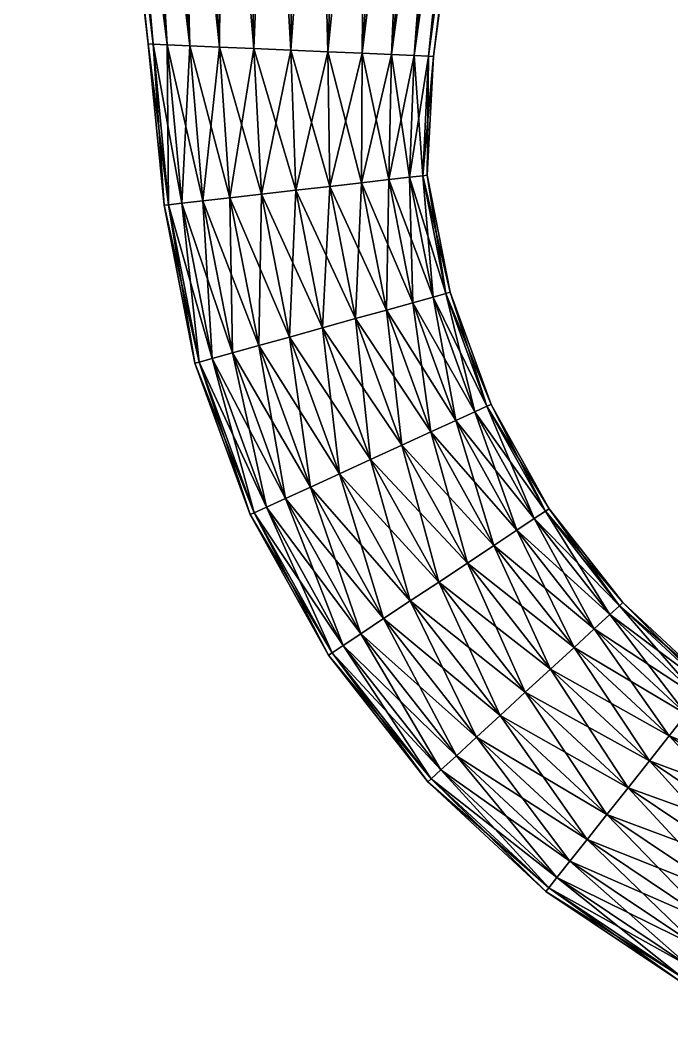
# Model space of a CAD drawing. Extents: x -24.7 to 37, y -27.4 to 52.3.
# Drawn here: x -2.74 to 9.09, y -17.77 to 0.54 of the extents above; entities that cross this region are included whole.
import ezdxf

# ---------------------------------------------------------------- set-up
doc = ezdxf.new("R2010")
doc.units = 0
doc.layers.add('CYLINDER01', color=171, linetype='CONTINUOUS')

msp = doc.modelspace()

# ---------------------------------------------------------------- meshes
at = {"layer": 'CYLINDER01', "color": 171}
mesh = msp.add_polyface(dxfattribs=at)
corners = [(11.649398, 20.729572, 3.88413), (12.270644, 20.763342, 3.802221), (12.711187, 24.450397, 3.802221), (11.02819, 20.695223, 3.802221), (12.115626, 24.630348, 3.88413), (10.449338, 20.66268, 3.562076), (11.519894, 24.809748, 3.802221), (9.95229, 20.634325, 3.180061), (10.964603, 24.976408, 3.562076), (9.57091, 20.612316, 2.68221), (10.487641, 25.119129, 3.180061), (9.331165, 20.598377, 2.10245), (10.121588, 25.228405, 2.68221), (9.249397, 20.593597, 1.480291), (9.891443, 25.296997, 2.10245), (9.331165, 20.598377, 0.858132), (9.812935, 25.320368, 1.480291), (9.57091, 20.612316, 0.278372), (9.891443, 25.296997, 0.858132), (9.95229, 20.634325, -0.219479), (10.121588, 25.228405, 0.278372), (10.449338, 20.66268, -0.601494), (10.487641, 25.119129, -0.219479), (11.02819, 20.695223, -0.841638), (10.964603, 24.976408, -0.601494), (11.649405, 20.72957, -0.923547), (11.519894, 24.809748, -0.841638), (12.270644, 20.763342, -0.841638), (12.115634, 24.630348, -0.923547), (7.406721, 20.056931, 5.074142), (7.233921, 20.059948, 6.386898), (4.675855, -0.109138, 2.150726), (6.727293, 20.068789, 7.61019), (4.417325, -0.09785, 2.775467), (5.921364, 20.082857, 8.660657), (4.006063, -0.079894, 3.311945), (4.871058, 20.101189, 9.466708), (3.470096, -0.056493, 3.723598), (3.647951, 20.122541, 9.973413), (2.845949, -0.029242, 3.982375), (2.335395, 20.145451, 10.146241), (2.176157, 0.000001, 4.070639), (1.022839, 20.168364, 9.973413), (1.506365, 0.029245, 3.982374), (-0.200268, 20.189713, 9.466707), (0.882218, 0.056496, 3.723598), (-1.250574, 20.208044, 8.660657), (0.346251, 0.079897, 3.311944), (-2.056503, 20.222115, 7.61019), (-0.065011, 0.097853, 2.775467), (-2.56313, 20.230953, 6.386897), (-0.323541, 0.109141, 2.150726), (-2.735931, 20.233974, 5.074141), (-0.41172, 0.112991, 1.480295), (-2.56313, 20.230953, 3.761386), (-0.32354, 0.109141, 0.809865), (-2.056502, 20.222115, 2.538092), (-0.06501, 0.097853, 0.185124), (-1.250574, 20.208044, 1.487626), (0.346252, 0.079897, -0.351353), (-0.200268, 20.189713, 0.681576), (0.882219, 0.056496, -0.763007), (1.02284, 20.168364, 0.174871), (1.506365, 0.029245, -1.021783), (2.335396, 20.145451, 0.002043), (2.176157, 0.000001, -1.110047), (3.647952, 20.122541, 0.174872), (2.845949, -0.029242, -1.021783), (4.871059, 20.101189, 0.681576), (3.470096, -0.056493, -0.763007), (5.921365, 20.082857, 1.487627), (4.006063, -0.079894, -0.351353), (6.727293, 20.068789, 2.538093), (4.417325, -0.09785, 0.185125), (7.233921, 20.059948, 3.761387), (4.675855, -0.109138, 0.809866), (4.764034, -0.112988, 1.480296)]
mesh.append_faces([[corners[k] for k in face] for face in [(0, 1, 2), (3, 0, 4), (5, 3, 6), (7, 5, 8), (9, 7, 10), (11, 9, 12), (13, 11, 14), (15, 13, 16), (17, 15, 18), (19, 17, 20), (21, 19, 22), (23, 21, 24), (25, 23, 26), (27, 25, 28), (29, 30, 31), (30, 32, 33), (32, 34, 35), (34, 36, 37), (36, 38, 39), (38, 40, 41), (40, 42, 43), (42, 44, 45), (44, 46, 47), (46, 48, 49), (48, 50, 51), (50, 52, 53), (52, 54, 55), (54, 56, 57), (56, 58, 59), (58, 60, 61), (60, 62, 63), (62, 64, 65), (64, 66, 67), (66, 68, 69), (68, 70, 71), (70, 72, 73), (72, 74, 75), (74, 29, 76)]], dxfattribs={"vtx2": -1})
mesh = msp.add_polyface(dxfattribs=at)
corners = [(12.270644, 20.763342, 3.802221), (11.649398, 20.729572, 3.88413), (11.898326, -8.621896, -1.151553), (11.02819, 20.695223, 3.802221), (11.384932, -8.650286, -1.219247), (10.449338, 20.66268, 3.562076), (10.906541, -8.677176, -1.417713), (9.95229, 20.634325, 3.180061), (10.495756, -8.700617, -1.733428), (9.57091, 20.612316, 2.68221), (10.180567, -8.718797, -2.144875), (9.331165, 20.598377, 2.10245), (9.98243, -8.730324, -2.624015), (9.249397, 20.593597, 1.480291), (9.914853, -8.734271, -3.138196), (9.331165, 20.598377, 0.858132), (9.98243, -8.730324, -3.652378), (9.57091, 20.612316, 0.278372), (10.180567, -8.718797, -4.131518), (9.95229, 20.634325, -0.219479), (10.495756, -8.700617, -4.542965), (10.449338, 20.66268, -0.601494), (10.906541, -8.677176, -4.85868), (11.02819, 20.695223, -0.841638), (11.384932, -8.650286, -5.057147), (11.649405, 20.72957, -0.923547), (11.898332, -8.621902, -5.12484), (12.270644, 20.763342, -0.841638), (12.411754, -8.593986, -5.057147), (4.675855, -0.109138, 2.150726), (4.764034, -0.112988, 1.480296), (7.406721, 20.056931, 5.074142), (4.417325, -0.09785, 2.775467), (7.233921, 20.059948, 6.386898), (4.006063, -0.079894, 3.311945), (6.727293, 20.068789, 7.61019), (3.470096, -0.056493, 3.723598), (5.921364, 20.082857, 8.660657), (2.845949, -0.029242, 3.982375), (4.871058, 20.101189, 9.466708), (2.176157, 0.000001, 4.070639), (3.647951, 20.122541, 9.973413), (1.506365, 0.029245, 3.982374), (2.335395, 20.145451, 10.146241), (0.882218, 0.056496, 3.723598), (1.022839, 20.168364, 9.973413), (0.346251, 0.079897, 3.311944), (-0.200268, 20.189713, 9.466707), (-0.065011, 0.097853, 2.775467), (-1.250574, 20.208044, 8.660657), (-0.323541, 0.109141, 2.150726), (-2.056503, 20.222115, 7.61019), (-0.41172, 0.112991, 1.480295), (-2.56313, 20.230953, 6.386897), (-0.32354, 0.109141, 0.809865), (-2.735931, 20.233974, 5.074141), (-0.06501, 0.097853, 0.185124), (-2.56313, 20.230953, 3.761386), (0.346252, 0.079897, -0.351353), (-2.056502, 20.222115, 2.538092), (0.882219, 0.056496, -0.763007), (-1.250574, 20.208044, 1.487626), (1.506365, 0.029245, -1.021783), (-0.200268, 20.189713, 0.681576), (2.176157, 0.000001, -1.110047), (1.02284, 20.168364, 0.174871), (2.845949, -0.029242, -1.021783), (2.335396, 20.145451, 0.002043), (3.470096, -0.056493, -0.763007), (3.647952, 20.122541, 0.174872), (4.006063, -0.079894, -0.351353), (4.871059, 20.101189, 0.681576), (4.417325, -0.09785, 0.185125), (5.921365, 20.082857, 1.487627), (4.675855, -0.109138, 0.809866), (6.727293, 20.068789, 2.538093), (7.233921, 20.059948, 3.761387)]
mesh.append_faces([[corners[k] for k in face] for face in [(0, 1, 2), (1, 3, 4), (3, 5, 6), (5, 7, 8), (7, 9, 10), (9, 11, 12), (11, 13, 14), (13, 15, 16), (15, 17, 18), (17, 19, 20), (19, 21, 22), (21, 23, 24), (23, 25, 26), (25, 27, 28), (29, 30, 31), (32, 29, 33), (34, 32, 35), (36, 34, 37), (38, 36, 39), (40, 38, 41), (42, 40, 43), (44, 42, 45), (46, 44, 47), (48, 46, 49), (50, 48, 51), (52, 50, 53), (54, 52, 55), (56, 54, 57), (58, 56, 59), (60, 58, 61), (62, 60, 63), (64, 62, 65), (66, 64, 67), (68, 66, 69), (70, 68, 71), (72, 70, 73), (74, 72, 75), (30, 74, 76)]], dxfattribs={"vtx2": -1})
mesh = msp.add_polyface(dxfattribs=at)
corners = [(4.653787, -2.269947, 1.480296), (4.989642, -4.418262, 2.102455), (5.068552, -4.396304, 1.480296), (4.572409, -2.279255, 2.102455), (4.758287, -4.482639, 2.682215), (4.572409, -2.279255, 0.858137), (4.989642, -4.418262, 0.858137), (5.737247, -6.465337, 2.102455), (5.811736, -6.431273, 1.480296), (5.518855, -6.56521, 2.682215), (5.171444, -6.724083, 3.180066), (4.390255, -4.58505, 3.180066), (4.718689, -6.931132, 3.562081), (4.390256, -4.585049, -0.219474), (5.518856, -6.565209, 0.278377), (5.171445, -6.724083, -0.219474), (4.758287, -4.482639, 0.278377), (5.737247, -6.465337, 0.858137), (13.301075, -8.546798, -1.733428), (13.616364, -8.530416, -2.144875), (13.728224, 20.840263, 2.68221), (12.8902, -8.568419, -1.417713), (13.346725, 20.820444, 3.180062), (12.411754, -8.593986, -1.219246), (12.849566, 20.794275, 3.562076), (11.898326, -8.621896, -1.151553), (12.270644, 20.763342, 3.802221), (11.384932, -8.650286, -1.219247), (11.649398, 20.729572, 3.88413), (10.906541, -8.677176, -1.417713), (11.02819, 20.695223, 3.802221), (10.495756, -8.700617, -1.733428), (10.449338, 20.66268, 3.562076), (10.180567, -8.718797, -2.144875), (9.95229, 20.634325, 3.180061), (9.98243, -8.730324, -2.624015), (9.57091, 20.612316, 2.68221), (9.914853, -8.734271, -3.138196), (9.331165, 20.598377, 2.10245), (9.98243, -8.730324, -3.652378), (9.249397, 20.593597, 1.480291), (10.180567, -8.718797, -4.131518), (9.331165, 20.598377, 0.858132), (10.495756, -8.700617, -4.542965), (9.57091, 20.612316, 0.278372), (10.906541, -8.677176, -4.85868), (9.95229, 20.634325, -0.219479), (11.384932, -8.650286, -5.057147), (10.449338, 20.66268, -0.601494), (11.898332, -8.621902, -5.12484), (11.02819, 20.695223, -0.841638), (12.411754, -8.593986, -5.057147), (11.649405, 20.72957, -0.923547), (12.8902, -8.568419, -4.85868), (12.270644, 20.763342, -0.841638), (13.301075, -8.546798, -4.542964), (12.849566, 20.794275, -0.601493), (13.616364, -8.530416, -4.131517), (13.346725, 20.820444, -0.219479), (13.814563, -8.520217, -3.652377), (13.728224, 20.840263, 0.278373)]
mesh.append_faces([[corners[k] for k in face] for face in [(0, 1, 2), (3, 4, 1), (5, 2, 6), (2, 7, 8), (1, 9, 7), (4, 10, 9), (11, 12, 10), (13, 14, 15), (16, 17, 14), (6, 8, 17)]], dxfattribs={"vtx0": -1})
mesh.append_faces([[corners[k] for k in face] for face in [(0, 3, 1), (5, 0, 2), (2, 1, 7), (1, 4, 9), (4, 11, 10), (13, 16, 14), (16, 6, 17), (6, 2, 8), (18, 19, 20), (21, 18, 22), (23, 21, 24), (25, 23, 26), (27, 25, 28), (29, 27, 30), (31, 29, 32), (33, 31, 34), (35, 33, 36), (37, 35, 38), (39, 37, 40), (41, 39, 42), (43, 41, 44), (45, 43, 46), (47, 45, 48), (49, 47, 50), (51, 49, 52), (53, 51, 54), (55, 53, 56), (57, 55, 58), (59, 57, 60)]], dxfattribs={"vtx2": -1})
mesh = msp.add_polyface(dxfattribs=at)
corners = [(3.470096, -0.056493, 3.723598), (2.883649, -2.472411, 3.802225), (3.459653, -2.406529, 3.562081), (2.845949, -0.029242, 3.982375), (2.26552, -2.543111, 3.884134), (2.176157, 0.000001, 4.070639), (1.647391, -2.613811, 3.802225), (1.506365, 0.029245, 3.982374), (1.071386, -2.679693, 3.56208), (0.882218, 0.056496, 3.723598), (0.57676, -2.736268, 3.180066), (0.346251, 0.079897, 3.311944), (0.19722, -2.779679, 2.682214), (-0.065011, 0.097853, 2.775467), (-0.041369, -2.806968, 2.102454), (-0.323541, 0.109141, 2.150726), (-0.122747, -2.816276, 1.480295), (-0.41172, 0.112991, 1.480295), (-0.041369, -2.806968, 0.858136), (-0.32354, 0.109141, 0.809865), (0.19722, -2.779679, 0.278376), (-0.06501, 0.097853, 0.185124), (0.57676, -2.736268, -0.219475), (0.346252, 0.079897, -0.351353), (1.071387, -2.679693, -0.601489), (0.882219, 0.056496, -0.763007), (1.647391, -2.613811, -0.841634), (1.506365, 0.029245, -1.021783), (2.26552, -2.543111, -0.923542), (2.176157, 0.000001, -1.110047), (2.883649, -2.472411, -0.841634), (2.845949, -0.029242, -1.021783), (3.459654, -2.406529, -0.601489), (3.470096, -0.056493, -0.763007), (3.352088, -4.873935, 3.802225), (2.752702, -5.040722, 3.884134), (2.153316, -5.20751, 3.802225), (2.752703, -5.040722, -0.923542), (3.352089, -4.873934, -0.841634), (3.910628, -4.718513, -0.601489)]
mesh.append_faces([[corners[k] for k in face] for face in [(0, 1, 2), (3, 4, 1), (5, 6, 4), (7, 8, 6), (9, 10, 8), (11, 12, 10), (13, 14, 12), (15, 16, 14), (17, 18, 16), (19, 20, 18), (21, 22, 20), (23, 24, 22), (25, 26, 24), (27, 28, 26), (29, 30, 28), (31, 32, 30)]], dxfattribs={"vtx0": -1})
mesh.append_faces([[corners[k] for k in face] for face in [(0, 3, 1), (3, 5, 4), (5, 7, 6), (7, 9, 8), (9, 11, 10), (11, 13, 12), (13, 15, 14), (15, 17, 16), (17, 19, 18), (19, 21, 20), (21, 23, 22), (23, 25, 24), (25, 27, 26), (27, 29, 28), (29, 31, 30), (31, 33, 32), (2, 1, 34), (1, 4, 35), (4, 6, 36), (26, 28, 37), (28, 30, 38), (30, 32, 39)]], dxfattribs={"vtx2": -1})
mesh = msp.add_polyface(dxfattribs=at)
corners = [(4.764034, -0.112988, 1.480296), (4.572409, -2.279255, 2.102455), (4.653787, -2.269947, 1.480296), (4.675855, -0.109138, 2.150726), (4.33382, -2.306544, 2.682215), (4.417325, -0.09785, 2.775467), (3.95428, -2.349955, 3.180066), (4.006063, -0.079894, 3.311945), (3.459653, -2.406529, 3.562081), (3.470096, -0.056493, 3.723598), (3.470096, -0.056493, -0.763007), (3.95428, -2.349955, -0.219474), (3.459654, -2.406529, -0.601489), (4.006063, -0.079894, -0.351353), (4.33382, -2.306544, 0.278377), (4.417325, -0.09785, 0.185125), (4.572409, -2.279255, 0.858137), (4.675855, -0.109138, 0.809866), (4.758287, -4.482639, 2.682215), (4.390255, -4.58505, 3.180066), (3.910627, -4.718513, 3.562081), (3.352088, -4.873935, 3.802225), (4.390256, -4.585049, -0.219474), (3.910628, -4.718513, -0.601489), (4.758287, -4.482639, 0.278377), (4.989642, -4.418262, 0.858137), (4.718689, -6.931132, 3.562081), (4.191446, -7.172245, 3.802225), (3.625643, -7.430991, 3.884134), (2.752703, -5.040722, -0.923542), (4.191446, -7.172245, -0.841634), (3.625644, -7.430991, -0.923543), (3.352089, -4.873934, -0.841634), (4.71869, -6.931132, -0.601489), (5.171445, -6.724083, -0.219474)]
mesh.append_faces([[corners[k] for k in face] for face in [(0, 1, 2), (3, 4, 1), (5, 6, 4), (7, 8, 6), (10, 11, 12), (13, 14, 11), (15, 16, 14), (17, 2, 16), (4, 19, 18), (6, 20, 19), (8, 21, 20), (12, 22, 23), (11, 24, 22), (14, 25, 24), (20, 27, 26), (21, 28, 27), (29, 30, 31), (32, 33, 30), (23, 34, 33)]], dxfattribs={"vtx0": -1})
mesh.append_faces([[corners[k] for k in face] for face in [(0, 3, 1), (3, 5, 4), (5, 7, 6), (7, 9, 8), (10, 13, 11), (13, 15, 14), (15, 17, 16), (17, 0, 2), (1, 4, 18), (4, 6, 19), (6, 8, 20), (12, 11, 22), (11, 14, 24), (14, 16, 25), (19, 20, 26), (20, 21, 27), (29, 32, 30), (32, 23, 33), (23, 22, 34)]], dxfattribs={"vtx2": -1})
mesh = msp.add_polyface(dxfattribs=at)
corners = [(2.883649, -2.472411, 3.802225), (2.752702, -5.040722, 3.884134), (3.352088, -4.873935, 3.802225), (2.26552, -2.543111, 3.884134), (2.153316, -5.20751, 3.802225), (1.647391, -2.613811, 3.802225), (1.594777, -5.362932, 3.56208), (1.071386, -2.679693, 3.56208), (1.115149, -5.496396, 3.180066), (0.57676, -2.736268, 3.180066), (0.747117, -5.598805, 2.682214), (0.19722, -2.779679, 2.682214), (0.515763, -5.663183, 2.102454), (-0.041369, -2.806968, 2.102454), (0.436852, -5.685141, 1.480295), (-0.122747, -2.816276, 1.480295), (0.515763, -5.663183, 0.858136), (-0.041369, -2.806968, 0.858136), (0.747117, -5.598805, 0.278376), (0.19722, -2.779679, 0.278376), (1.115149, -5.496395, -0.219475), (0.57676, -2.736268, -0.219475), (1.594777, -5.362932, -0.601489), (1.071387, -2.679693, -0.601489), (2.153316, -5.20751, -0.841634), (1.647391, -2.613811, -0.841634), (2.752703, -5.040722, -0.923542), (2.26552, -2.543111, -0.923542), (3.352089, -4.873934, -0.841634), (2.883649, -2.472411, -0.841634), (3.910628, -4.718513, -0.601489), (3.625643, -7.430991, 3.884134), (3.059841, -7.689737, 3.802225), (2.532597, -7.93085, 3.56208), (2.079842, -8.137898, 3.180066), (1.732431, -8.296771, 2.682214), (1.51404, -8.396644, 2.102454), (1.43955, -8.430708, 1.480295), (1.51404, -8.396644, 0.858136), (1.732432, -8.296771, 0.278376), (2.079842, -8.137898, -0.219475), (2.532597, -7.930849, -0.601489), (3.059841, -7.689737, -0.841634), (3.625644, -7.430991, -0.923543)]
mesh.append_faces([[corners[k] for k in face] for face in [(0, 1, 2), (3, 4, 1), (5, 6, 4), (7, 8, 6), (9, 10, 8), (11, 12, 10), (13, 14, 12), (15, 16, 14), (17, 18, 16), (19, 20, 18), (21, 22, 20), (23, 24, 22), (25, 26, 24), (27, 28, 26), (29, 30, 28)]], dxfattribs={"vtx0": -1})
mesh.append_faces([[corners[k] for k in face] for face in [(5, 7, 6), (7, 9, 8), (9, 11, 10), (11, 13, 12), (13, 15, 14), (15, 17, 16), (17, 19, 18), (19, 21, 20), (21, 23, 22), (23, 25, 24), (2, 1, 31), (1, 4, 32), (4, 6, 33), (6, 8, 34), (8, 10, 35), (10, 12, 36), (12, 14, 37), (14, 16, 38), (16, 18, 39), (18, 20, 40), (20, 22, 41), (22, 24, 42), (24, 26, 43)]], dxfattribs={"vtx2": -1})
mesh = msp.add_polyface(dxfattribs=at)
corners = [(2.752702, -5.040722, 3.884134), (3.059841, -7.689737, 3.802225), (3.625643, -7.430991, 3.884134), (2.153316, -5.20751, 3.802225), (2.532597, -7.93085, 3.56208), (1.594777, -5.362932, 3.56208), (2.079842, -8.137898, 3.180066), (1.115149, -5.496396, 3.180066), (1.732431, -8.296771, 2.682214), (0.747117, -5.598805, 2.682214), (1.51404, -8.396644, 2.102454), (0.515763, -5.663183, 2.102454), (1.43955, -8.430708, 1.480295), (0.436852, -5.685141, 1.480295), (1.51404, -8.396644, 0.858136), (0.515763, -5.663183, 0.858136), (1.732432, -8.296771, 0.278376), (0.747117, -5.598805, 0.278376), (2.079842, -8.137898, -0.219475), (1.115149, -5.496395, -0.219475), (2.532597, -7.930849, -0.601489), (1.594777, -5.362932, -0.601489), (3.059841, -7.689737, -0.841634), (2.153316, -5.20751, -0.841634), (3.625644, -7.430991, -0.923543), (5.518855, -6.56521, 2.682215), (5.171444, -6.724083, 3.180066), (6.278502, -8.714095, 3.180066), (5.863831, -8.989602, 3.562081), (4.718689, -6.931132, 3.562081), (5.380937, -9.310436, 3.802225), (4.191446, -7.172245, 3.802225), (4.862727, -9.654734, 3.884134), (4.344517, -9.999031, 3.802225), (3.861623, -10.319865, 3.56208), (3.446952, -10.595371, 3.180066), (3.128764, -10.806776, 2.682214), (2.928743, -10.93967, 2.102454), (3.128764, -10.806775, 0.278376), (3.446952, -10.595371, -0.219475), (3.861623, -10.319865, -0.601489), (4.344518, -9.999031, -0.841634), (4.862727, -9.654734, -0.923543), (5.380937, -9.310435, -0.841634), (4.191446, -7.172245, -0.841634), (5.863832, -8.989602, -0.601489), (4.71869, -6.931132, -0.601489), (6.278502, -8.714095, -0.219474), (5.171445, -6.724083, -0.219474), (5.518856, -6.565209, 0.278377), (6.59669, -8.502691, 0.278377)]
mesh.append_faces([[corners[k] for k in face] for face in [(0, 1, 2), (3, 4, 1), (5, 6, 4), (7, 8, 6), (9, 10, 8), (11, 12, 10), (13, 14, 12), (15, 16, 14), (17, 18, 16), (19, 20, 18), (21, 22, 20), (23, 24, 22), (26, 28, 27), (29, 30, 28), (31, 32, 30), (2, 33, 32), (22, 42, 41), (24, 43, 42), (44, 45, 43), (46, 47, 45)]], dxfattribs={"vtx0": -1})
mesh.append_faces([[corners[k] for k in face] for face in [(25, 26, 27), (26, 29, 28), (29, 31, 30), (31, 2, 32), (2, 1, 33), (1, 4, 34), (4, 6, 35), (6, 8, 36), (8, 10, 37), (14, 16, 38), (16, 18, 39), (18, 20, 40), (20, 22, 41), (22, 24, 42), (24, 44, 43), (44, 46, 45), (46, 48, 47), (48, 49, 50)]], dxfattribs={"vtx2": -1})
mesh = msp.add_polyface(dxfattribs=at)
corners = [(5.811736, -6.431273, 1.480296), (6.796711, -8.369797, 2.102455), (6.864935, -8.324471, 1.480296), (5.737247, -6.465337, 2.102455), (6.59669, -8.502691, 2.682215), (5.518855, -6.56521, 2.682215), (6.278502, -8.714095, 3.180066), (5.171445, -6.724083, -0.219474), (6.59669, -8.502691, 0.278377), (6.278502, -8.714095, -0.219474), (5.518856, -6.565209, 0.278377), (6.796711, -8.369797, 0.858137), (5.737247, -6.465337, 0.858137), (8.141804, -10.084487, 2.102455), (7.965105, -10.247111, 2.682215), (7.684017, -10.505811, 3.180066), (7.317698, -10.842955, 3.562081), (5.863831, -8.989602, 3.562081), (6.891109, -11.235566, 3.802225), (5.380937, -9.310436, 3.802225), (6.433323, -11.65689, 3.884134), (4.862727, -9.654734, -0.923543), (6.891109, -11.235566, -0.841634), (6.433324, -11.65689, -0.923543), (5.380937, -9.310435, -0.841634), (7.317698, -10.842955, -0.601489), (5.863832, -8.989602, -0.601489), (7.684018, -10.505811, -0.219474), (7.965105, -10.247111, 0.278377), (8.141804, -10.084487, 0.858137), (8.202072, -10.029018, 1.480296), (8.684573, -12.899969, 3.802225), (8.298546, -13.387889, 3.884134), (7.912519, -13.875808, 3.802225), (5.975538, -12.078215, 3.802225), (5.548949, -12.470827, 3.56208), (7.552799, -14.330475, 3.56208), (5.54895, -12.470826, -0.601489), (5.975538, -12.078214, -0.841634), (7.912519, -13.875808, -0.841634), (8.298546, -13.387888, -0.923543), (8.684573, -12.899969, -0.841634)]
mesh.append_faces([[corners[k] for k in face] for face in [(0, 1, 2), (3, 4, 1), (5, 6, 4), (7, 8, 9), (10, 11, 8), (12, 2, 11), (1, 14, 13), (4, 15, 14), (6, 16, 15), (17, 18, 16), (19, 20, 18), (21, 22, 23), (24, 25, 22), (26, 27, 25), (9, 28, 27), (8, 29, 28), (20, 33, 32)]], dxfattribs={"vtx0": -1})
mesh.append_faces([[corners[k] for k in face] for face in [(0, 3, 1), (3, 5, 4), (10, 12, 11), (12, 0, 2), (2, 1, 13), (1, 4, 14), (4, 6, 15), (6, 17, 16), (17, 19, 18), (24, 26, 25), (26, 9, 27), (9, 8, 28), (8, 11, 29), (11, 2, 30), (16, 18, 31), (18, 20, 32), (20, 34, 33), (34, 35, 36), (37, 38, 39), (38, 23, 40), (23, 22, 41)]], dxfattribs={"vtx2": -1})
mesh = msp.add_polyface(dxfattribs=at)
corners = [(3.059841, -7.689737, 3.802225), (3.861623, -10.319865, 3.56208), (4.344517, -9.999031, 3.802225), (2.532597, -7.93085, 3.56208), (3.446952, -10.595371, 3.180066), (2.079842, -8.137898, 3.180066), (3.128764, -10.806776, 2.682214), (1.732431, -8.296771, 2.682214), (2.928743, -10.93967, 2.102454), (1.51404, -8.396644, 2.102454), (2.860519, -10.984998, 1.480295), (1.43955, -8.430708, 1.480295), (2.928743, -10.93967, 0.858136), (1.51404, -8.396644, 0.858136), (3.128764, -10.806775, 0.278376), (1.732432, -8.296771, 0.278376), (3.446952, -10.595371, -0.219475), (2.079842, -8.137898, -0.219475), (3.861623, -10.319865, -0.601489), (2.532597, -7.930849, -0.601489), (4.344518, -9.999031, -0.841634), (5.380937, -9.310436, 3.802225), (4.862727, -9.654734, 3.884134), (6.433323, -11.65689, 3.884134), (5.975538, -12.078215, 3.802225), (5.548949, -12.470827, 3.56208), (5.18263, -12.80797, 3.180066), (4.901543, -13.066669, 2.682214), (4.724844, -13.229295, 2.102454), (4.664576, -13.284762, 1.480295), (4.724844, -13.229295, 0.858136), (4.901543, -13.066669, 0.278376), (5.18263, -12.807969, -0.219475), (5.54895, -12.470826, -0.601489), (5.975538, -12.078214, -0.841634), (6.433324, -11.65689, -0.923543), (4.862727, -9.654734, -0.923543), (5.380937, -9.310435, -0.841634), (6.891109, -11.235566, -0.841634)]
mesh.append_faces([[corners[k] for k in face] for face in [(0, 1, 2), (3, 4, 1), (5, 6, 4), (7, 8, 6), (9, 10, 8), (11, 12, 10), (13, 14, 12), (15, 16, 14), (17, 18, 16), (19, 20, 18), (22, 24, 23), (2, 25, 24), (1, 26, 25), (4, 27, 26), (6, 28, 27), (8, 29, 28), (10, 30, 29), (12, 31, 30), (14, 32, 31), (16, 33, 32), (18, 34, 33), (20, 35, 34)]], dxfattribs={"vtx0": -1})
mesh.append_faces([[corners[k] for k in face] for face in [(9, 11, 10), (11, 13, 12), (21, 22, 23), (22, 2, 24), (2, 1, 25), (1, 4, 26), (4, 6, 27), (6, 8, 28), (8, 10, 29), (10, 12, 30), (12, 14, 31), (14, 16, 32), (16, 18, 33), (18, 20, 34), (20, 36, 35), (36, 37, 38)]], dxfattribs={"vtx2": -1})
mesh = msp.add_polyface(dxfattribs=at)
corners = [(6.864935, -8.324471, 1.480296), (8.141804, -10.084487, 2.102455), (8.202072, -10.029018, 1.480296), (6.796711, -8.369797, 0.858137), (8.141804, -10.084487, 0.858137), (9.739219, -11.566949, 2.102455), (9.79004, -11.502714, 1.480296), (9.590218, -11.755279, 2.682215), (7.965105, -10.247111, 2.682215), (9.353191, -12.054869, 3.180066), (7.684017, -10.505811, 3.180066), (9.044292, -12.445301, 3.562081), (7.317698, -10.842955, 3.562081), (8.684573, -12.899969, 3.802225), (6.891109, -11.235566, 3.802225), (8.298546, -13.387889, 3.884134), (6.433324, -11.65689, -0.923543), (8.684573, -12.899969, -0.841634), (8.298546, -13.387888, -0.923543), (6.891109, -11.235566, -0.841634), (9.044292, -12.4453, -0.601489), (7.317698, -10.842955, -0.601489), (9.353191, -12.054869, -0.219474), (7.684018, -10.505811, -0.219474), (9.590218, -11.755279, 0.278377), (7.965105, -10.247111, 0.278377), (9.739219, -11.566949, 0.858137), (11.549405, -12.78048, 2.102455), (11.58952, -12.709068, 1.480296), (11.431791, -12.989852, 2.682215), (11.244695, -13.322914, 3.180066), (11.000866, -13.756968, 3.562081), (11.000866, -13.756967, -0.601489), (11.244695, -13.322913, -0.219474), (11.431791, -12.989852, 0.278377), (11.549405, -12.78048, 0.858137), (13.55596, -13.618212, 1.480296)]
mesh.append_faces([[corners[k] for k in face] for face in [(0, 1, 2), (3, 2, 4), (2, 5, 6), (1, 7, 5), (8, 9, 7), (10, 11, 9), (12, 13, 11), (14, 15, 13), (16, 17, 18), (19, 20, 17), (21, 22, 20), (23, 24, 22), (25, 26, 24), (4, 6, 26), (6, 27, 28), (5, 29, 27), (7, 30, 29), (22, 34, 33), (24, 35, 34), (26, 28, 35)]], dxfattribs={"vtx0": -1})
mesh.append_faces([[corners[k] for k in face] for face in [(2, 1, 5), (1, 8, 7), (8, 10, 9), (10, 12, 11), (19, 21, 20), (21, 23, 22), (23, 25, 24), (25, 4, 26), (4, 2, 6), (6, 5, 27), (5, 7, 29), (7, 9, 30), (9, 11, 31), (17, 20, 32), (20, 22, 33), (22, 24, 34), (24, 26, 35), (26, 6, 28), (35, 28, 36)]], dxfattribs={"vtx2": -1})
mesh = msp.add_polyface(dxfattribs=at)
corners = [(4.724844, -13.229295, 2.102454), (6.807051, -15.273063, 1.480295), (6.857872, -15.208827, 2.102454), (4.664576, -13.284762, 1.480295), (6.857873, -15.208827, 0.858136), (7.912519, -13.875808, 3.802225), (9.823555, -15.852768, 3.56208), (10.107499, -15.347301, 3.802225), (7.552799, -14.330475, 3.56208), (9.579725, -16.286821, 3.180066), (7.2439, -14.720908, 3.180066), (9.392629, -16.619884, 2.682214), (7.006874, -15.020497, 2.682214), (9.275015, -16.829256, 2.102454), (9.2349, -16.900667, 1.480295), (9.275015, -16.829256, 0.858136), (9.39263, -16.619883, 0.278376), (7.006874, -15.020496, 0.278376), (9.579725, -16.286821, -0.219475), (7.2439, -14.720908, -0.219475), (9.823555, -15.852767, -0.601489), (7.552799, -14.330475, -0.601489), (10.107499, -15.347301, -0.841634), (7.912519, -13.875808, -0.841634), (10.41221, -14.804867, -0.923543), (10.41221, -14.804868, 3.884134), (12.506134, -16.456261, 3.802225), (12.304995, -17.000011, 3.56208), (12.132272, -17.46694, 3.180066), (11.999738, -17.825228, 2.682214), (11.916423, -18.050457, 2.102454), (11.888006, -18.127277, 1.480295), (11.916423, -18.050457, 0.858136), (11.999738, -17.825228, 0.278376), (12.132272, -17.46694, -0.219475), (12.304995, -17.000011, -0.601489), (12.506134, -16.456259, -0.841634), (12.721984, -15.872744, -0.923543), (10.864294, -24.523785, -2.032075), (11.188197, -24.53076, -1.783481), (10.906541, -8.677176, -1.417713)]
mesh.append_faces([[corners[k] for k in face] for face in [(0, 1, 2), (3, 4, 1), (5, 6, 7), (8, 9, 6), (10, 11, 9), (12, 13, 11), (2, 14, 13), (1, 15, 14), (4, 16, 15), (17, 18, 16), (19, 20, 18), (21, 22, 20), (23, 24, 22), (13, 31, 30), (14, 32, 31), (15, 33, 32)]], dxfattribs={"vtx0": -1})
mesh.append_faces([[corners[k] for k in face] for face in [(5, 8, 6), (8, 10, 9), (10, 12, 11), (12, 2, 13), (2, 1, 14), (1, 4, 15), (4, 17, 16), (17, 19, 18), (19, 21, 20), (25, 7, 26), (7, 6, 27), (6, 9, 28), (9, 11, 29), (11, 13, 30), (13, 14, 31), (14, 15, 32), (15, 16, 33), (16, 18, 34), (18, 20, 35), (20, 22, 36), (22, 24, 37), (38, 39, 40)]], dxfattribs={"vtx2": -1})
mesh = msp.add_polyface(dxfattribs=at)
corners = [(5.975538, -12.078215, 3.802225), (7.552799, -14.330475, 3.56208), (7.912519, -13.875808, 3.802225), (5.548949, -12.470827, 3.56208), (7.2439, -14.720908, 3.180066), (5.18263, -12.80797, 3.180066), (7.006874, -15.020497, 2.682214), (4.901543, -13.066669, 2.682214), (6.857872, -15.208827, 2.102454), (4.724844, -13.229295, 2.102454), (4.664576, -13.284762, 1.480295), (6.807051, -15.273063, 1.480295), (4.724844, -13.229295, 0.858136), (6.857873, -15.208827, 0.858136), (7.006874, -15.020496, 0.278376), (4.901543, -13.066669, 0.278376), (7.2439, -14.720908, -0.219475), (5.18263, -12.807969, -0.219475), (7.552799, -14.330475, -0.601489), (5.54895, -12.470826, -0.601489), (7.912519, -13.875808, -0.841634), (5.975538, -12.078214, -0.841634), (8.298546, -13.387888, -0.923543), (9.353191, -12.054869, 3.180066), (11.000866, -13.756968, 3.562081), (11.244695, -13.322914, 3.180066), (9.044292, -12.445301, 3.562081), (10.71692, -14.262435, 3.802225), (8.684573, -12.899969, 3.802225), (10.41221, -14.804868, 3.884134), (8.298546, -13.387889, 3.884134), (10.107499, -15.347301, 3.802225), (10.107499, -15.347301, -0.841634), (10.41221, -14.804867, -0.923543), (10.716921, -14.262435, -0.841634), (8.684573, -12.899969, -0.841634), (11.000866, -13.756967, -0.601489), (9.044292, -12.4453, -0.601489), (11.244695, -13.322913, -0.219474), (10.906541, -8.677176, -1.417713), (10.495756, -8.700617, -1.733428), (10.864294, -24.523785, -2.032075), (10.180567, -8.718797, -2.144875), (10.615755, -24.518581, -2.356049), (9.98243, -8.730324, -2.624015), (10.459511, -24.51539, -2.733325), (9.914853, -8.734271, -3.138196), (10.40622, -24.514313, -3.138192), (9.98243, -8.730324, -3.652378), (10.459511, -24.51539, -3.543059), (10.180567, -8.718797, -4.131518), (10.615755, -24.518581, -3.920335), (10.495756, -8.700617, -4.542965), (10.864294, -24.523785, -4.244309), (10.906541, -8.677176, -4.85868), (11.188197, -24.53076, -4.492903)]
mesh.append_faces([[corners[k] for k in face] for face in [(0, 1, 2), (3, 4, 1), (5, 6, 4), (7, 8, 6), (12, 14, 13), (15, 16, 14), (17, 18, 16), (19, 20, 18), (21, 22, 20), (23, 24, 25), (26, 27, 24), (28, 29, 27), (30, 31, 29), (22, 34, 33), (35, 36, 34), (37, 38, 36)]], dxfattribs={"vtx0": -1})
mesh.append_faces([[corners[k] for k in face] for face in [(3, 5, 4), (5, 7, 6), (7, 9, 8), (9, 10, 11), (10, 12, 13), (12, 15, 14), (15, 17, 16), (17, 19, 18), (26, 28, 27), (28, 30, 29), (30, 2, 31), (18, 20, 32), (20, 22, 33), (22, 35, 34), (39, 40, 41), (40, 42, 43), (42, 44, 45), (44, 46, 47), (46, 48, 49), (48, 50, 51), (50, 52, 53), (52, 54, 55)]], dxfattribs={"vtx2": -1})

doc.saveas('drawing.dxf')
